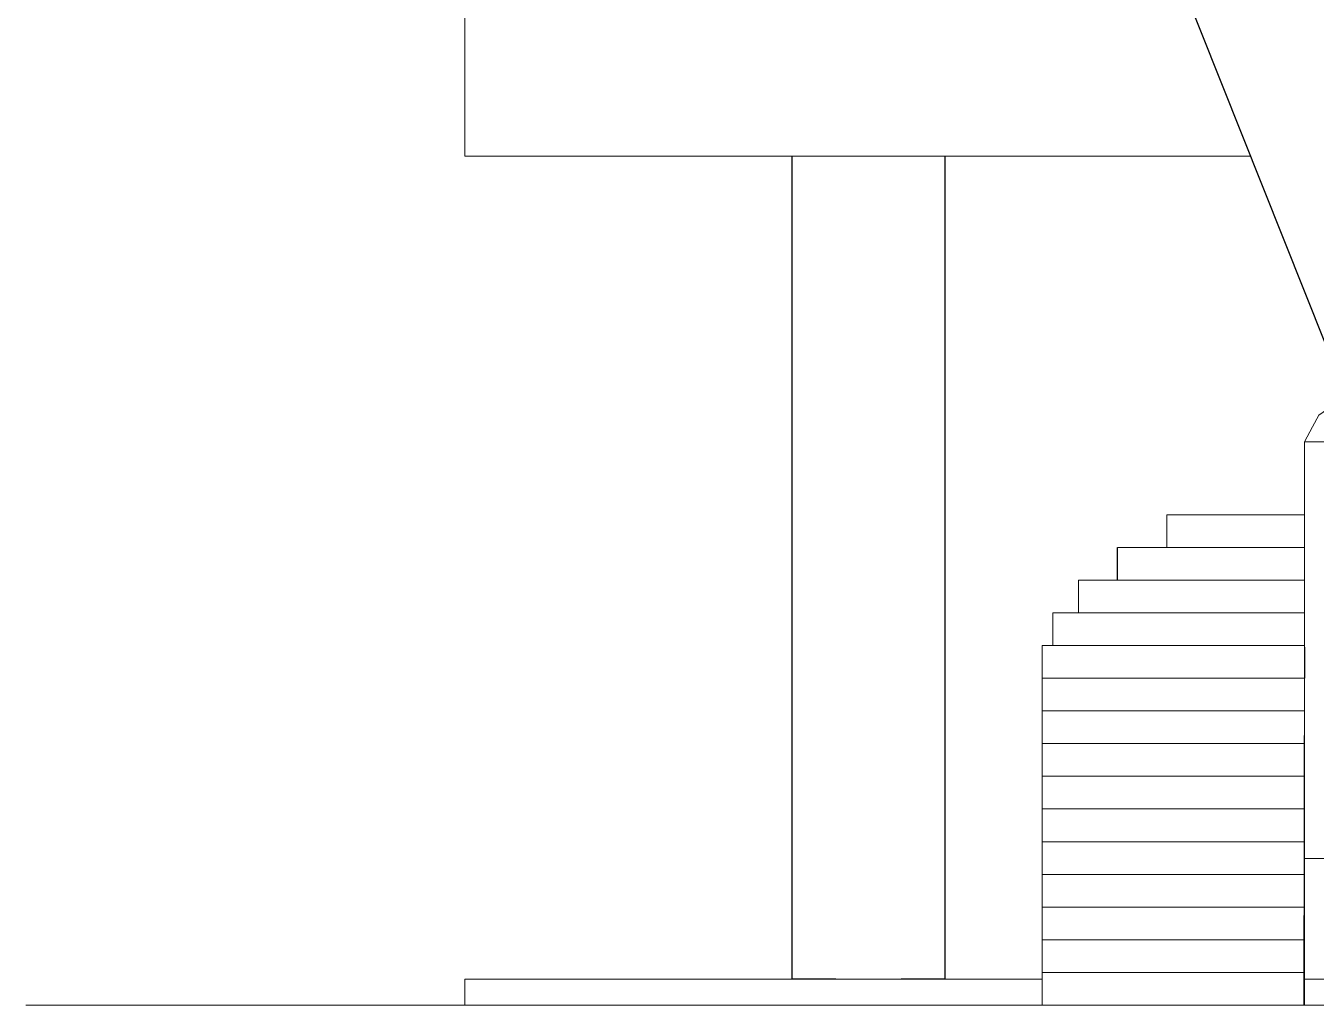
# Model space of a CAD drawing. Header units: inches. Extents: x 249 to 1192, y -18 to 440.
# Drawn here: x 594.54 to 600.46, y 258.55 to 263.05 of the extents above; entities that cross this region are included whole.
import ezdxf

# ---------------------------------------------------------------- set-up
doc = ezdxf.new("R2010")
doc.units = ezdxf.units.IN
doc.header["$MEASUREMENT"] = 0
doc.layers.add('DINDING', color=6, linetype='Continuous', lineweight=0)
doc.layers.add('LANTAI', color=135, linetype='Continuous', lineweight=9)
doc.layers.add('KOLOM', color=5, linetype='Continuous')

# ---------------------------------------------------------------- blocks, each defined once
blk = doc.blocks.new('tampak depan')
for p, q in [((685.2405, 335.3319), (685.2405, 335.4819)), ((686.0966, 335.0247), (686.0966, 334.8819))]:
    blk.add_line(p, q)
at = {"layer": 'DINDING'}
for points in [[(685.8497, 337.2769), (682.2479, 337.2769), (682.2479, 338.4269)], [(682.2479, 337.8719), (682.2479, 337.2769), (683.9479, 337.2769)]]:
    blk.add_lwpolyline(points, dxfattribs=at)
at = {"layer": 'KOLOM'}
for points in [[(685.3311, 338.5769), (686.289, 336.1758)], [(683.9479, 333.5019), (683.7479, 333.5019), (683.7479, 337.2769)], [(684.4479, 337.2769), (684.4479, 333.5019), (684.2479, 333.5019)]]:
    blk.add_lwpolyline(points, dxfattribs=at)
at = {"layer": 'LANTAI'}
for p, q in [((684.8945, 334.8819), (686.0945, 334.8819)), ((686.0945, 334.7319), (684.8945, 334.7319)), ((686.0945, 334.5819), (684.8945, 334.5819)), ((686.0945, 334.4319), (684.8945, 334.4319)), ((686.0945, 334.2819), (684.8945, 334.2819)), ((686.0945, 334.1319), (684.8945, 334.1319)), ((686.0945, 333.9819), (684.8945, 333.9819)), ((686.0945, 333.8319), (684.8945, 333.8319)), ((686.0945, 333.6819), (684.8945, 333.6819)), ((686.0945, 333.5319), (684.8945, 333.5319)), ((686.0945, 333.3819), (684.8945, 333.3819))]:
    blk.add_line(p, q, dxfattribs=at)
for points in [[(686.0966, 335.9657), (686.1345, 336.0356), (686.1634, 336.0889), (686.348, 336.2166), (686.6479, 336.348), (687.0588, 336.4809), (687.5746, 336.6136), (687.8734, 336.6771), (688.1876, 336.7439), (688.9548, 336.8819), (689.2783, 336.9301), (689.7412, 337.0014), (690.4286, 337.0926), (691.4969, 337.2145), (692.5852, 337.3156), (693.5716, 337.4097)], [(682.2479, 333.5019), (684.8945, 333.5019)], [(682.2479, 333.5019), (682.2479, 333.3819)], [(686.0947, 333.5019), (692.2482, 333.5019)], [(737.8428, 333.3819), (680.2348, 333.3819)]]:
    blk.add_lwpolyline(points, dxfattribs=at)
for points in [[(686.0966, 335.9657), (686.2466, 335.9657), (686.2466, 334.0545), (686.0966, 334.0545)], [(685.4663, 335.6319), (686.0966, 335.6319), (686.0966, 335.4819), (685.4663, 335.4819)], [(685.2405, 335.4819), (686.0966, 335.4819), (686.0966, 335.3319), (685.2405, 335.3319)], [(685.0606, 335.3319), (686.0966, 335.3319), (686.0966, 335.1819), (685.0606, 335.1819)], [(684.9437, 335.0319), (686.0966, 335.0319), (686.0966, 335.1819), (684.9437, 335.1819)], [(686.0966, 335.0319), (684.8945, 335.0319), (684.8945, 333.3819), (686.0945, 333.3819)], [(686.0966, 334.0545), (686.2466, 334.0545), (686.2466, 333.3819), (686.0966, 333.3819)]]:
    blk.add_lwpolyline(points, close=True, dxfattribs=at)

msp = doc.modelspace()

# ---------------------------------------------------------------- block references
at = {"layer": 'KOLOM'}
msp.add_blockref('tampak depan', (-85.6899, -74.829), dxfattribs=at)

doc.saveas('drawing.dxf')
